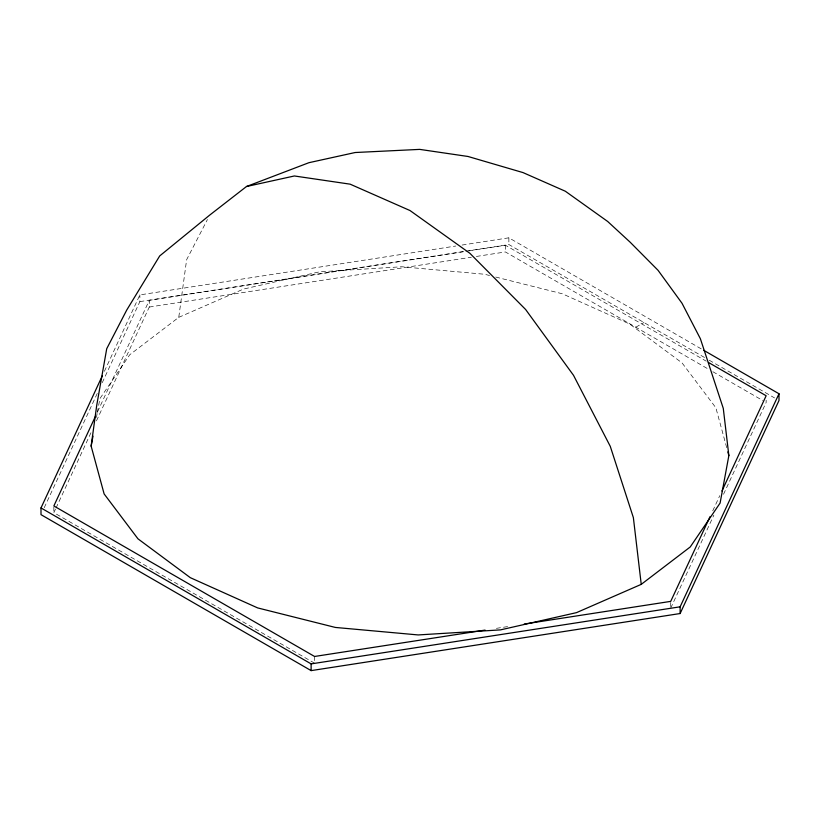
<?xml version="1.0" encoding="UTF-8"?>
<svg xmlns="http://www.w3.org/2000/svg" width="820" height="820" viewBox="0 0 820 820"><rect width="100%" height="100%" fill="white"/><g stroke="black" fill="none" stroke-linecap="round" stroke-linejoin="round"><path stroke-width="0.61" stroke-dasharray="4.1 3.07" d="M97.365 412.388L99.896 398.643L129.775 354.722L178.76 317.34L186.632 259.694L207.429 219.534M96.442 417.39L97.129 413.639M104.406 371.316L139.871 294.892L455.797 246.02M44.229 507.713L97.426 393.087M102.254 382.663L139.871 301.616L139.871 294.892M97.529 411.845L149.281 300.325L463.751 251.678M314.572 663.195L53.853 512.664L55.473 509.179M56.016 508.021L91.061 432.509M96.452 420.896L149.281 307.049L149.281 300.325M712.764 510.768L719.775 495.659M670.719 608.102L713.851 515.165M723.547 494.255L766.146 402.476L766.146 400.242M635.787 327.221L643.936 322.516M178.76 317.34L243.489 289.07L319.574 271.809L401.82 266.766L484.63 274.259L489.56 275.499M462.121 245.047L508.871 237.81L702.607 349.668M139.871 301.616L464.643 251.371M465.904 251.176L508.871 244.534L704.821 357.663M468.804 250.899L505.427 245.231L706.235 361.169M149.281 307.049L471.326 257.234M476.379 256.445L505.427 251.955L708.695 369.308M496.428 628.335L507.795 626.582M495.731 277.047L562.346 293.785L629.678 324.023L682.045 362.891L715.87 407.765L726.858 448.212M709.259 360.226L774.572 397.936M712.887 371.737L762.836 400.57M670.719 602.495L670.719 606.974M508.871 237.81L508.871 244.534M505.427 245.231L505.427 251.955M314.572 656.471L314.572 662.068M53.853 507.067L53.853 512.664"/><path stroke-width="1.23" d="M91.143 446.131L96.719 405.367L106.723 348.715L126.721 310.073L159.705 255.932L209.735 215.076L246.482 186.519L308.914 162.698L355.173 152.52L419.707 149.383L468.005 156.476L523.016 172.589L565.339 191.234L607.661 221.461L630.18 242.228L658.06 270.323L682.004 303.246L700.382 338.742L723.281 408.37L728.857 455.571L720.103 503.06L690.225 546.981L641.24 584.363L576.511 612.632L500.425 629.893L418.179 634.936L335.37 627.443L257.654 607.917L190.322 577.68L137.955 538.812L104.13 493.937L91.143 446.131L92.988 436.137M703.714 350.304L779 393.764L779 400.488L680.128 613.534L311.128 670.616L41 514.653L41 507.939L102.254 375.939M95.366 416.498L53.853 505.95L314.572 656.471L485.071 630.098M710.069 516.569L670.719 601.378L524.216 624.04M721.938 491.016L766.146 395.752L708.459 362.45M680.128 613.534L680.128 606.81L779 393.764M246.482 186.519L294.38 175.972L350.15 184.172L410 210.535L469.85 253.277L525.62 309.488L573.518 375.324L610.264 446.316L633.368 517.615L641.24 584.363M41 507.939L311.128 663.893L680.128 606.81M727.852 451.892L728.857 455.571M311.128 663.893L311.128 670.616"/></g></svg>
